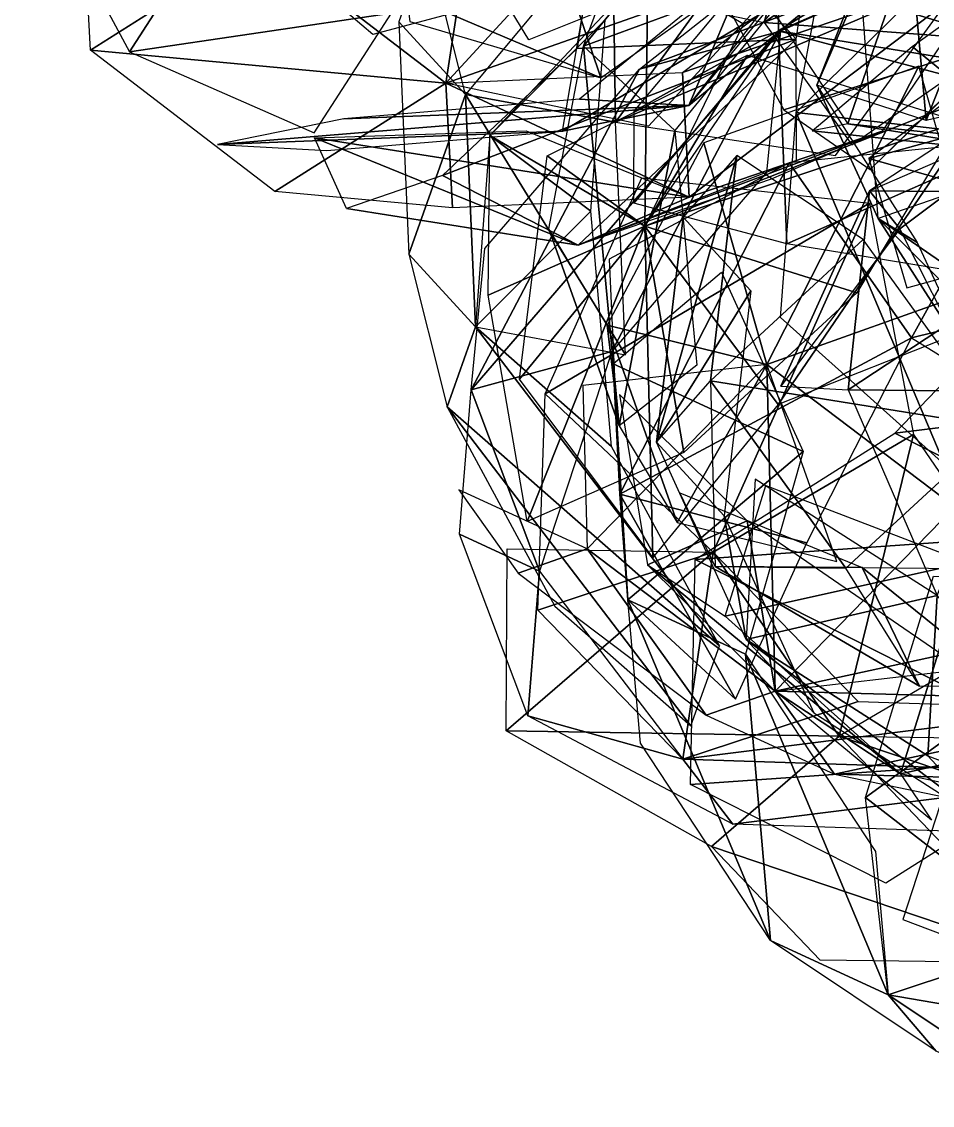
# Model space of a CAD drawing. Header units: metres. Extents: x -2197 to 1471, y -1399 to 1463.
# Drawn here: x -1975.5 to -1561.2, y 89.2 to 582.2 of the extents above; entities that cross this region are included whole.
import ezdxf

# ---------------------------------------------------------------- set-up
doc = ezdxf.new("R2010")
doc.units = ezdxf.units.M

msp = doc.modelspace()

# ---------------------------------------------------------------- linework, layer by layer
for points in [[(-1719.915, 571.1122, -5251.9185), (-1683.0496, 671.40967, -5265.8145), (-1618.7096, 695.0564, -5182.6704), (-1618.7095, 695.0565, -5182.6704)], [(-1719.915, 571.1122, -5251.9185), (-1618.7096, 695.0564, -5182.6704), (-1615.8108, 609.3734, -5117.388), (-1615.8107, 609.37354, -5117.388)], [(-1529.7422, 573.6614, -5270.6143), (-1595.1165, 693.5712, -5379.0005), (-1669.1251, 616.2857, -5366.298), (-1669.125, 616.2858, -5366.298)], [(-1529.7422, 573.6614, -5270.6143), (-1508.973, 667.22797, -5319.8647), (-1595.1165, 693.5712, -5379.0005), (-1595.1163, 693.57135, -5379.0005)], [(-1733.3193, 601.49176, -5468.2593), (-1637.6985, 581.79456, -5422.648), (-1609.5839, 684.8109, -5437.1006), (-1609.5837, 684.81104, -5437.1006)], [(-1637.6985, 581.79456, -5422.648), (-1501.6276, 676.67773, -5285.067), (-1609.5839, 684.8109, -5437.1006), (-1609.5837, 684.81104, -5437.1006)], [(-1926.5225, 568.46106, -5183.559), (-1856.1862, 677.3816, -5355.7095), (-1975.5148, 659.7167, -5213.2886), (-1975.5146, 659.7168, -5213.2886)], [(-1856.1862, 677.3816, -5355.7095), (-1926.5225, 568.46106, -5183.559), (-1807.1938, 586.126, -5325.98), (-1807.1937, 586.1261, -5325.98)], [(-1782.458, 554.2091, -5052.91), (-1768.8702, 643.03876, -4993.443), (-1668.2891, 678.44775, -5008.9785), (-1668.289, 678.4479, -5008.9785)], [(-1782.458, 554.2091, -5052.91), (-1668.2891, 678.44775, -5008.9785), (-1619.7142, 611.5021, -5078.0474), (-1619.7141, 611.5022, -5078.0474)], [(-1501.6276, 676.67773, -5285.067), (-1637.6985, 581.79456, -5422.648), (-1529.7422, 573.6614, -5270.6143), (-1529.7421, 573.6615, -5270.6143)], [(-1707.9067, 666.43823, -5432.078), (-1623.162, 574.25616, -5345.221), (-1608.3544, 670.65155, -5391.0503), (-1608.3542, 670.6517, -5391.0503)], [(-1705.2578, 536.444, -5414.139), (-1607.597, 671.23737, -5362.2437), (-1706.7341, 629.1162, -5359.1714), (-1706.734, 629.11633, -5359.1714)], [(-1705.2578, 536.444, -5414.139), (-1544.8506, 604.59753, -5419.1104), (-1607.597, 671.23737, -5362.2437), (-1607.5969, 671.2375, -5362.2437)], [(-1707.9067, 666.43823, -5432.078), (-1722.7144, 570.04285, -5386.2485), (-1623.162, 574.25616, -5345.221), (-1623.1619, 574.2563, -5345.221)], [(-1564.0315, 537.2617, -5028.219), (-1613.7742, 553.301, -5122.454), (-1574.2444, 653.47406, -5126.27), (-1574.2443, 653.4742, -5126.27)], [(-1593.6295, 599.6855, -5217.609), (-1574.2444, 653.47406, -5126.27), (-1613.7742, 553.301, -5122.454), (-1613.774, 553.30115, -5122.454)], [(-1564.0315, 537.2617, -5028.219), (-1574.2444, 653.47406, -5126.27), (-1524.5018, 637.4348, -5032.0356), (-1524.5017, 637.43494, -5032.0356)], [(-1623.1691, 540.92004, -5096.6357), (-1603.4465, 646.5419, -5104.8125), (-1524.5018, 637.43475, -5032.035), (-1524.5017, 637.4349, -5032.035)], [(-1815.7911, 576.39386, -5246.6343), (-1895.8254, 644.4488, -5270.6084), (-1755.9952, 592.4715, -5158.4434), (-1755.9951, 592.4716, -5158.4434)], [(-1782.458, 554.2091, -5052.91), (-1866.3986, 618.51135, -5032.151), (-1768.8702, 643.03876, -4993.443), (-1768.8701, 643.0389, -4993.443)], [(-1739.3523, 637.7775, -5435.943), (-1800.4259, 594.22723, -5358.5796), (-1711.9425, 556.7093, -5309.8477), (-1711.9424, 556.7094, -5309.8477)], [(-1739.3523, 637.7775, -5435.943), (-1711.9425, 556.7093, -5309.8477), (-1650.8688, 600.2596, -5387.211), (-1650.8687, 600.2597, -5387.211)], [(-1623.1691, 540.92004, -5096.6357), (-1524.5018, 637.43475, -5032.035), (-1544.2244, 531.8129, -5023.8584), (-1544.2242, 531.81305, -5023.8584)], [(-1524.5017, 637.43475, -5032.035), (-1469.273, 559.5872, -4982.022), (-1564.0315, 537.2617, -5028.219), (-1564.0314, 537.26184, -5028.219)], [(-1635.7228, 590.2199, -5545.7266), (-1599.5663, 535.7998, -5460.036), (-1565.8954, 633.33276, -5615.5635), (-1565.8953, 633.3329, -5615.5635)], [(-1631.2032, 578.09094, -5096.1655), (-1544.7993, 631.6924, -5131.8457), (-1533.0004, 551.9795, -5060.3027), (-1533.0002, 551.9796, -5060.3027)], [(-1631.2031, 578.09094, -5096.166), (-1631.0366, 620.0788, -5195.4067), (-1544.7993, 631.6924, -5131.8457), (-1544.7992, 631.6925, -5131.8457)], [(-1493.5825, 524.49255, -5444.182), (-1565.8954, 633.33276, -5615.5635), (-1599.5663, 535.7998, -5460.036), (-1599.5662, 535.7999, -5460.036)], [(-1485.998, 631.6619, -5235.345), (-1509.8491, 521.3139, -5337.707), (-1570.4058, 570.966, -5263.684), (-1570.4056, 570.9661, -5263.684)], [(-1565.8954, 633.33276, -5615.5635), (-1493.5825, 524.49255, -5444.182), (-1459.9116, 622.0255, -5599.71), (-1459.9115, 622.02563, -5599.71)], [(-1706.7343, 629.11615, -5359.1714), (-1773.5496, 549.1414, -5331.757), (-1705.2578, 536.444, -5414.139), (-1705.2577, 536.4441, -5414.139)], [(-1947.2968, 626.0479, -5102.9346), (-1866.3986, 618.51135, -5032.151), (-1944.2544, 569.2822, -5194.4775), (-1944.2543, 569.28235, -5194.4775)], [(-1774.3851, 622.6105, -5021.09), (-1645.3431, 613.881, -5101.684), (-1744.8113, 573.8809, -5112.5366), (-1744.8112, 573.88104, -5112.5366)], [(-1630.2566, 577.9228, -5076.673), (-1694.3486, 560.6004, -5161.549), (-1532.7645, 621.5977, -5090.8013), (-1532.7644, 621.59784, -5090.8013)], [(-1660.9487, 586.95294, -5260.5527), (-1532.7645, 621.5977, -5090.8013), (-1694.3486, 560.6004, -5161.549), (-1694.3485, 560.6005, -5161.549)], [(-1532.8337, 607.6586, -5141.1807), (-1674.8138, 559.12195, -5052.379), (-1588.9456, 624.2024, -5050.6846), (-1588.9454, 624.2025, -5050.6846)], [(-1468.0383, 551.4555, -5040.778), (-1631.2031, 578.09094, -5096.166), (-1532.7645, 621.5978, -5090.8013), (-1532.7644, 621.5979, -5090.8013)], [(-1782.458, 554.2091, -5052.9097), (-1944.2544, 569.2822, -5194.4775), (-1866.3986, 618.51135, -5032.151), (-1866.3984, 618.5115, -5032.151)], [(-1790.9749, 618.54193, -5251.186), (-1803.9047, 582.15814, -5150.5835), (-1773.5494, 549.1415, -5331.757), (-1773.5493, 549.1416, -5331.757)], [(-1696.883, 541.56067, -5228.7373), (-1631.0366, 620.0788, -5195.4067), (-1631.2031, 578.09094, -5096.166), (-1631.203, 578.09106, -5096.166)], [(-1782.458, 554.2091, -5052.91), (-1619.7142, 611.5021, -5078.0474), (-1690.2745, 534.7184, -5105.1987), (-1690.2744, 534.7185, -5105.1987)], [(-1636.6089, 587.2759, -5051.773), (-1729.3634, 532.458, -5053.5913), (-1715.69, 612.89886, -4983.2065), (-1715.6898, 612.899, -4983.2065)], [(-1671.8882, 544.117, -5143.992), (-1619.7142, 611.50214, -5078.047), (-1594.1278, 607.9116, -5182.661), (-1594.1277, 607.91174, -5182.661)], [(-1529.7422, 573.6614, -5270.6143), (-1669.1251, 616.2857, -5366.298), (-1628.7216, 542.17737, -5299.3115), (-1628.7214, 542.1775, -5299.3115)], [(-1691.9781, 489.1209, -5094.579), (-1762.482, 530.4403, -5248.598), (-1690.6692, 606.7, -5223.317), (-1690.6691, 606.70013, -5223.317)], [(-1710.039, 583.0641, -5326.651), (-1690.6692, 606.7, -5223.317), (-1762.482, 530.4403, -5248.598), (-1762.4819, 530.4404, -5248.598)], [(-1643.923, 610.7081, -5278.1826), (-1721.6833, 546.9135, -5239.5137), (-1671.8882, 544.117, -5143.9927), (-1671.8881, 544.1171, -5143.9927)], [(-1719.915, 571.1122, -5251.9185), (-1615.8108, 609.3734, -5117.388), (-1678.3591, 532.7717, -5160.186), (-1678.359, 532.77185, -5160.186)], [(-1691.9781, 489.1209, -5094.579), (-1690.6692, 606.7, -5223.317), (-1647.0953, 581.1632, -5128.128), (-1647.0952, 581.1633, -5128.128)], [(-1532.8337, 607.6586, -5141.1807), (-1671.7715, 502.35626, -5143.922), (-1674.8138, 559.12195, -5052.379), (-1674.8137, 559.1221, -5052.379)], [(-1643.923, 610.7081, -5278.1826), (-1671.8882, 544.117, -5143.9927), (-1594.1278, 607.9116, -5182.661), (-1594.1277, 607.91174, -5182.661)], [(-1532.8337, 607.6586, -5141.1807), (-1584.023, 532.3536, -5198.804), (-1671.7715, 502.35626, -5143.922), (-1671.7714, 502.35635, -5143.922)], [(-1705.2578, 536.444, -5414.139), (-1605.2083, 521.29065, -5451.1836), (-1544.8506, 604.59753, -5419.1104), (-1544.8505, 604.59766, -5419.1104)], [(-1585.8054, 492.72937, -5207.0747), (-1593.6295, 599.6855, -5217.609), (-1613.7742, 553.301, -5122.454), (-1613.774, 553.30115, -5122.454)], [(-1798.8542, 582.2726, -5251.499), (-1711.9425, 556.7093, -5309.8477), (-1800.4259, 594.22723, -5358.5796), (-1800.4258, 594.22736, -5358.5796)], [(-1636.6089, 587.2759, -5051.7734), (-1671.8881, 544.11707, -5143.992), (-1729.3634, 532.458, -5053.5913), (-1729.3633, 532.4581, -5053.5913)], [(-1842.3619, 531.6657, -5239.905), (-1807.1938, 586.126, -5325.98), (-1926.5225, 568.46106, -5183.559), (-1926.5223, 568.4612, -5183.559)], [(-1799.409, 476.37387, -5130.5527), (-1773.5494, 549.1415, -5331.757), (-1803.9047, 582.15814, -5150.5835), (-1803.9045, 582.15826, -5150.5835)], [(-1762.482, 530.4403, -5248.598), (-1716.6107, 495.98096, -5389.779), (-1710.0388, 583.0641, -5326.651), (-1710.0387, 583.0642, -5326.651)], [(-1590.0273, 519.92456, -5618.3613), (-1433.6533, 563.15625, -5554.501), (-1504.0162, 583.00934, -5633.663), (-1504.0161, 583.00946, -5633.663)], [(-1589.387, 514.92065, -5202.7637), (-1517.4067, 585.2254, -5164.1914), (-1529.7422, 573.6614, -5270.6143), (-1529.7421, 573.6615, -5270.6143)], [(-1630.2565, 577.9228, -5076.6733), (-1771.0325, 414.76202, -5073.8784), (-1694.3486, 560.6004, -5161.549), (-1694.3485, 560.6005, -5161.549)], [(-1771.0325, 414.76202, -5073.8784), (-1630.2565, 577.9228, -5076.6733), (-1706.9404, 432.0844, -4989.003), (-1706.9403, 432.0845, -4989.003)], [(-1636.5524, 513.6648, -4990.4004), (-1706.9404, 432.0844, -4989.003), (-1630.2565, 577.9228, -5076.6733), (-1630.2563, 577.9229, -5076.6733)], [(-1696.883, 541.56067, -5228.7373), (-1631.2031, 578.09094, -5096.166), (-1697.0496, 499.57285, -5129.4966), (-1697.0494, 499.57294, -5129.4966)], [(-1631.2031, 578.09094, -5096.166), (-1627.3154, 481.05997, -5049.458), (-1697.0496, 499.57285, -5129.4966), (-1697.0494, 499.57294, -5129.4966)], [(-1533.0004, 551.9795, -5060.3027), (-1691.9781, 489.12094, -5094.579), (-1631.2031, 578.09094, -5096.1655), (-1631.203, 578.09106, -5096.1655)], [(-1597.7776, 526.2198, -5339.405), (-1529.7422, 573.6614, -5270.6143), (-1637.6985, 581.79456, -5422.648), (-1637.6984, 581.7947, -5422.648)], [(-1468.0383, 551.4555, -5040.778), (-1627.3154, 481.05997, -5049.458), (-1631.2031, 578.09094, -5096.166), (-1631.203, 578.09106, -5096.166)], [(-1623.162, 574.25616, -5345.221), (-1722.7144, 570.04285, -5386.2485), (-1783.9788, 512.1606, -5319.107), (-1783.9786, 512.1607, -5319.107)], [(-1623.162, 574.25616, -5345.221), (-1783.9788, 512.1606, -5319.107), (-1722.2898, 480.6007, -5236.5835), (-1722.2897, 480.6008, -5236.5835)], [(-1623.162, 574.25616, -5345.221), (-1722.2898, 480.6007, -5236.5835), (-1622.8995, 518.9779, -5252.723), (-1622.8994, 518.978, -5252.723)], [(-1628.7217, 542.17737, -5299.3115), (-1589.387, 514.92065, -5202.7637), (-1529.7422, 573.6614, -5270.6143), (-1529.7421, 573.6615, -5270.6143)], [(-1944.2544, 569.2822, -5194.4775), (-1782.458, 554.2091, -5052.9097), (-1860.314, 504.98, -5215.2363), (-1860.3138, 504.9801, -5215.2363)], [(-1703.7141, 398.27634, -5268.205), (-1735.5852, 487.9895, -5318.6777), (-1719.915, 571.1122, -5251.9185), (-1719.9149, 571.1123, -5251.9185)], [(-1703.7141, 398.27634, -5268.205), (-1719.915, 571.1122, -5251.9185), (-1678.3593, 532.77167, -5160.186), (-1678.3591, 532.7718, -5160.186)], [(-1509.8492, 521.3139, -5337.7065), (-1615.833, 532.62115, -5353.5605), (-1570.4058, 570.966, -5263.684), (-1570.4056, 570.9661, -5263.684)], [(-1691.9781, 489.1209, -5094.579), (-1736.3545, 521.1532, -5187.404), (-1645.1982, 566.9144, -5152.6445), (-1645.1981, 566.91455, -5152.6445)], [(-1548.7074, 536.70764, -5115.3774), (-1691.9781, 489.1209, -5094.579), (-1645.1982, 566.9144, -5152.6445), (-1645.1981, 566.91455, -5152.6445)], [(-1590.0273, 519.92456, -5618.3613), (-1476.1779, 487.80157, -5490.2744), (-1433.6533, 563.15625, -5554.501), (-1433.6532, 563.1564, -5554.501)], [(-1671.7715, 502.35626, -5143.922), (-1782.4581, 554.20917, -5052.9097), (-1674.8137, 559.12195, -5052.379), (-1674.8136, 559.1221, -5052.379)], [(-1764.7366, 479.02002, -5160.1514), (-1694.3486, 560.6004, -5161.549), (-1771.0325, 414.76202, -5073.8784), (-1771.0323, 414.76212, -5073.8784)], [(-1567.2654, 561.9476, -5494.8076), (-1665.1346, 527.10315, -5466.185), (-1636.4854, 426.2356, -5491.0186), (-1636.4852, 426.2357, -5491.0186)], [(-1567.2654, 561.9476, -5494.8076), (-1636.4854, 426.2356, -5491.0186), (-1538.6161, 461.08002, -5519.6416), (-1538.616, 461.0801, -5519.6416)], [(-1463.6458, 504.10446, -5505.9814), (-1505.7214, 560.4981, -5424.365), (-1589.6969, 505.25955, -5385.5244), (-1589.6968, 505.25964, -5385.5244)], [(-1779.4158, 497.44348, -5144.4526), (-1860.314, 504.98, -5215.2363), (-1782.458, 554.2091, -5052.9097), (-1782.4579, 554.2092, -5052.9097)], [(-1671.7715, 502.35626, -5143.922), (-1779.4158, 497.44348, -5144.4526), (-1782.4581, 554.20917, -5052.9097), (-1782.458, 554.2093, -5052.9097)], [(-1568.0236, 481.75668, -5056.121), (-1585.8054, 492.72937, -5207.0747), (-1613.7742, 553.301, -5122.454), (-1613.774, 553.30115, -5122.454)], [(-1773.5494, 549.1415, -5331.757), (-1799.409, 476.37387, -5130.5527), (-1769.0538, 443.35718, -5311.726), (-1769.0537, 443.35727, -5311.726)], [(-1700.7622, 430.6597, -5394.1084), (-1705.2578, 536.444, -5414.139), (-1773.5496, 549.1414, -5331.757), (-1773.5494, 549.14154, -5331.757)], [(-1700.7622, 430.6597, -5394.1084), (-1773.5496, 549.1414, -5331.757), (-1769.0538, 443.35718, -5311.726), (-1769.0537, 443.35727, -5311.726)], [(-1533.0004, 551.9795, -5060.3027), (-1631.3363, 408.02298, -5057.736), (-1691.9781, 489.12094, -5094.579), (-1691.978, 489.12103, -5094.579)], [(-1533.0004, 551.9795, -5060.3027), (-1533.0826, 446.8717, -5036.552), (-1631.3363, 408.02298, -5057.736), (-1631.3362, 408.02307, -5057.736)], [(-1468.0383, 551.4555, -5040.778), (-1526.4741, 464.59836, -5015.2266), (-1627.3154, 481.05997, -5049.458), (-1627.3153, 481.06006, -5049.458)], [(-1671.8882, 544.11707, -5143.992), (-1886.4291, 526.39197, -5154.2324), (-1729.3634, 532.458, -5053.5913), (-1729.3633, 532.4581, -5053.5913)], [(-1886.4291, 526.39197, -5154.2324), (-1671.8882, 544.11707, -5143.992), (-1828.9537, 538.05096, -5244.6333), (-1828.9536, 538.0511, -5244.6333)], [(-1721.6833, 546.9135, -5239.5137), (-1828.9537, 538.05096, -5244.6333), (-1671.8882, 544.11707, -5143.992), (-1671.8881, 544.1172, -5143.992)], [(-1575.9805, 487.90195, -5280.062), (-1589.6969, 505.25955, -5385.5244), (-1502.0961, 543.28784, -5335.6074), (-1502.096, 543.28796, -5335.6074)], [(-1575.9805, 487.90192, -5280.062), (-1502.0961, 543.28784, -5335.6074), (-1546.4215, 429.46924, -5194.484), (-1546.4214, 429.46933, -5194.484)], [(-1555.6255, 380.7489, -5110.1704), (-1630.2155, 447.55734, -5149.9795), (-1623.1691, 540.92004, -5096.6357), (-1623.169, 540.92017, -5096.6357)], [(-1555.6255, 380.7489, -5110.1704), (-1623.1691, 540.92004, -5096.6357), (-1544.2244, 531.8129, -5023.8584), (-1544.2242, 531.81305, -5023.8584)], [(-1703.7141, 398.27634, -5268.205), (-1678.3593, 532.77167, -5160.186), (-1668.3464, 425.95325, -5170.252), (-1668.3463, 425.95334, -5170.252)], [(-1548.7074, 536.70764, -5115.3774), (-1595.4873, 458.91415, -5057.312), (-1691.9781, 489.1209, -5094.579), (-1691.978, 489.121, -5094.579)], [(-1599.5663, 535.7998, -5460.036), (-1615.833, 532.62115, -5353.5605), (-1509.8491, 521.3139, -5337.7065), (-1509.849, 521.314, -5337.7065)], [(-1599.5663, 535.7998, -5460.036), (-1509.8491, 521.3139, -5337.7065), (-1493.5825, 524.49255, -5444.182), (-1493.5824, 524.4927, -5444.182)], [(-1836.6339, 523.59546, -5058.7114), (-1729.3634, 532.458, -5053.5913), (-1886.4291, 526.39197, -5154.2324), (-1886.429, 526.3921, -5154.2324)], [(-1842.3439, 529.3561, -5119.923), (-1745.969, 532.4888, -5071.8213), (-1671.7715, 502.35626, -5143.922), (-1671.7714, 502.35635, -5143.922)], [(-1842.3439, 529.3561, -5119.923), (-1671.7715, 502.35626, -5143.922), (-1722.2898, 480.6007, -5236.584), (-1722.2897, 480.6008, -5236.584)], [(-1842.3439, 529.3561, -5119.923), (-1722.2898, 480.6007, -5236.584), (-1827.7094, 497.28754, -5221.7515), (-1827.7092, 497.28763, -5221.7515)], [(-1762.482, 530.4403, -5248.598), (-1769.0538, 443.35718, -5311.726), (-1716.6107, 495.98096, -5389.779), (-1716.6106, 495.98105, -5389.779)], [(-1691.9781, 489.1209, -5094.579), (-1763.291, 457.77243, -5169.0337), (-1762.482, 530.4403, -5248.598), (-1762.4819, 530.4404, -5248.598)], [(-1722.2898, 480.6007, -5236.584), (-1671.7715, 502.35626, -5143.922), (-1584.023, 532.3536, -5198.804), (-1584.0228, 532.3537, -5198.804)], [(-1722.2898, 480.6007, -5236.584), (-1584.023, 532.3536, -5198.804), (-1634.5413, 510.59802, -5291.4663), (-1634.5411, 510.5981, -5291.4663)], [(-1520.3671, 528.89636, -5401.3154), (-1626.2449, 518.0536, -5384.46), (-1570.6614, 438.34857, -5431.0366), (-1570.6613, 438.34866, -5431.0366)], [(-1570.6614, 438.34857, -5431.0366), (-1429.7327, 473.06317, -5384.5874), (-1520.3671, 528.89636, -5401.3154), (-1520.367, 528.8965, -5401.3154)], [(-1636.4854, 426.23557, -5491.0186), (-1665.1346, 527.10315, -5466.185), (-1709.1334, 444.06473, -5413.4546), (-1709.1333, 444.06482, -5413.4546)], [(-1691.9781, 489.12094, -5094.579), (-1749.0183, 419.53162, -5153.871), (-1736.3545, 521.1532, -5187.404), (-1736.3544, 521.1533, -5187.404)], [(-1703.375, 367.2548, -5343.1), (-1626.2449, 518.0536, -5384.46), (-1708.2665, 474.11523, -5330.1123), (-1708.2664, 474.11533, -5330.1123)], [(-1703.375, 367.2548, -5343.1), (-1570.6614, 438.34857, -5431.0366), (-1626.2449, 518.0536, -5384.46), (-1626.2448, 518.0537, -5384.46)], [(-1650.0535, 521.2602, -5380.384), (-1674.5905, 493.24692, -5279.265), (-1686.682, 390.8471, -5310.5674), (-1686.6819, 390.8472, -5310.5674)], [(-1650.0535, 521.2602, -5380.384), (-1686.682, 390.8471, -5310.5674), (-1662.145, 418.8604, -5411.686), (-1662.1449, 418.8605, -5411.686)], [(-1662.145, 418.86038, -5411.686), (-1592.5643, 483.07068, -5463.1387), (-1650.0535, 521.2602, -5380.384), (-1650.0533, 521.2603, -5380.384)], [(-1590.0273, 519.92456, -5618.3613), (-1572.8224, 461.08295, -5529.742), (-1476.1779, 487.80157, -5490.2744), (-1476.1777, 487.80167, -5490.2744)], [(-1722.2898, 480.6007, -5236.5835), (-1783.9788, 512.1606, -5319.107), (-1827.7094, 497.28754, -5221.7515), (-1827.7092, 497.28763, -5221.7515)], [(-1589.8252, 499.6762, -4889.5303), (-1737.3055, 412.9526, -4923.125), (-1693.3552, 511.15726, -4917.1255), (-1693.3551, 511.15735, -4917.1255)], [(-1575.9805, 487.90192, -5280.062), (-1630.1344, 416.44086, -5339.832), (-1589.6969, 505.25955, -5385.5244), (-1589.6968, 505.25964, -5385.5244)], [(-1630.1344, 416.44086, -5339.832), (-1599.521, 414.72662, -5443.1357), (-1589.6969, 505.25955, -5385.5244), (-1589.6968, 505.25964, -5385.5244)], [(-1463.6458, 504.10446, -5505.9814), (-1589.6969, 505.25955, -5385.5244), (-1599.521, 414.72662, -5443.1357), (-1599.5209, 414.7267, -5443.1357)], [(-1463.6458, 504.10446, -5505.9814), (-1599.521, 414.72662, -5443.1357), (-1521.6171, 414.01273, -5517.582), (-1521.617, 414.01282, -5517.582)], [(-1585.8054, 492.72937, -5207.0747), (-1417.1553, 376.3515, -5273.863), (-1547.231, 506.08478, -5306.8013), (-1547.2308, 506.08487, -5306.8013)], [(-1589.8252, 499.6762, -4889.5303), (-1660.9384, 340.77774, -4899.2373), (-1737.3055, 412.9526, -4923.125), (-1737.3054, 412.9527, -4923.125)], [(-1589.8252, 499.6762, -4889.5303), (-1569.7904, 394.3759, -4878.4746), (-1660.9384, 340.77774, -4899.2373), (-1660.9382, 340.77783, -4899.2373)], [(-1707.0986, 388.99216, -5381.1367), (-1716.6107, 495.98096, -5389.779), (-1769.0538, 443.35718, -5311.726), (-1769.0537, 443.35727, -5311.726)], [(-1643.726, 459.74957, -5181.6074), (-1686.682, 390.8471, -5310.5674), (-1674.5905, 493.24692, -5279.265), (-1674.5903, 493.247, -5279.265)], [(-1745.5287, 354.80435, -5142.693), (-1763.291, 457.77243, -5169.0337), (-1691.9781, 489.1209, -5094.579), (-1691.978, 489.121, -5094.579)], [(-1688.3765, 338.43365, -5117.028), (-1749.0183, 419.53162, -5153.871), (-1691.9781, 489.12094, -5094.579), (-1691.978, 489.12103, -5094.579)], [(-1745.5287, 354.80435, -5142.693), (-1691.9781, 489.1209, -5094.579), (-1674.2158, 386.15283, -5068.2383), (-1674.2157, 386.15292, -5068.2383)], [(-1688.3765, 338.43365, -5117.028), (-1691.9781, 489.12094, -5094.579), (-1631.3363, 408.02298, -5057.736), (-1631.3362, 408.02307, -5057.736)], [(-1691.9781, 489.1209, -5094.579), (-1595.4873, 458.91415, -5057.312), (-1674.2158, 386.15283, -5068.2383), (-1674.2157, 386.15292, -5068.2383)], [(-1540.0548, 421.18503, -5140.7417), (-1455.7297, 362.9961, -5174.1357), (-1585.8054, 492.72937, -5207.0747), (-1585.8053, 492.72946, -5207.0747)], [(-1568.0236, 481.75668, -5056.121), (-1540.0548, 421.18503, -5140.7417), (-1585.8054, 492.72937, -5207.0747), (-1585.8053, 492.72946, -5207.0747)], [(-1417.1553, 376.3515, -5273.863), (-1585.8054, 492.72937, -5207.0747), (-1455.7297, 362.9961, -5174.1357), (-1455.7296, 362.9962, -5174.1357)], [(-1709.1334, 444.06473, -5413.4546), (-1735.5852, 487.9895, -5318.6777), (-1703.7141, 398.27634, -5268.205), (-1703.714, 398.27643, -5268.205)], [(-1530.8677, 397.77313, -5486.1523), (-1592.5643, 483.07068, -5463.1387), (-1662.145, 418.86038, -5411.686), (-1662.1449, 418.86047, -5411.686)], [(-1781.9836, 406.9734, -5211.124), (-1769.0538, 443.35718, -5311.726), (-1799.409, 476.37387, -5130.5527), (-1799.4089, 476.37396, -5130.5527)], [(-1570.6614, 438.34857, -5431.0366), (-1480.027, 382.5154, -5414.3086), (-1429.7327, 473.06317, -5384.5874), (-1429.7325, 473.06326, -5384.5874)], [(-1619.8759, 386.60727, -5107.172), (-1706.4235, 426.5395, -5253.1675), (-1657.0664, 468.21045, -5166.917), (-1657.0663, 468.21054, -5166.917)], [(-1643.726, 459.74957, -5181.6074), (-1655.8175, 357.34976, -5212.9097), (-1686.682, 390.8471, -5310.5674), (-1686.6819, 390.8472, -5310.5674)], [(-1636.4854, 426.2356, -5491.019), (-1550.9852, 361.53583, -5480.2754), (-1538.6161, 461.08002, -5519.6416), (-1538.616, 461.0801, -5519.6416)], [(-1428.4304, 413.42545, -5033.506), (-1578.2377, 394.9439, -5012.5337), (-1517.262, 458.31003, -5074.811), (-1517.2618, 458.31012, -5074.811)], [(-1709.1334, 444.06473, -5413.4546), (-1703.7141, 398.27634, -5268.205), (-1677.2622, 354.35156, -5362.982), (-1677.2621, 354.35165, -5362.982)], [(-1636.4854, 426.23557, -5491.0186), (-1709.1334, 444.06473, -5413.4546), (-1677.2623, 354.35156, -5362.982), (-1677.2622, 354.35165, -5362.982)], [(-1781.9836, 406.9734, -5211.124), (-1658.0732, 298.24335, -5349.945), (-1769.0538, 443.35718, -5311.726), (-1769.0537, 443.35727, -5311.726)], [(-1707.0986, 388.99216, -5381.1367), (-1769.0538, 443.35718, -5311.726), (-1658.0732, 298.24335, -5349.945), (-1658.0731, 298.24344, -5349.945)], [(-1703.375, 367.2548, -5343.1), (-1618.3304, 345.14978, -5405.4746), (-1570.6614, 438.34857, -5431.0366), (-1570.6613, 438.34866, -5431.0366)], [(-1706.9403, 432.0844, -4989.003), (-1739.9507, 332.1372, -5012.082), (-1771.0325, 414.76202, -5073.8784), (-1771.0323, 414.76212, -5073.8784)], [(-1720.1145, 416.62766, -5423.746), (-1718.2434, 342.31995, -5345.7295), (-1636.4854, 426.2356, -5491.019), (-1636.4852, 426.2357, -5491.019)], [(-1632.7433, 277.62018, -5334.986), (-1636.4854, 426.2356, -5491.019), (-1718.2434, 342.31995, -5345.7295), (-1718.2433, 342.32004, -5345.7295)], [(-1619.8759, 386.60727, -5107.172), (-1699.7373, 319.18225, -5246.728), (-1706.4235, 426.5395, -5253.1675), (-1706.4233, 426.53958, -5253.1675)], [(-1703.3751, 367.25476, -5343.1), (-1706.4235, 426.5395, -5253.1675), (-1699.7373, 319.18225, -5246.728), (-1699.7372, 319.18234, -5246.728)], [(-1636.4854, 426.23557, -5491.0186), (-1677.2623, 354.35156, -5362.982), (-1604.6143, 336.5224, -5440.546), (-1604.6141, 336.5225, -5440.546)], [(-1636.4854, 426.2356, -5491.019), (-1632.7433, 277.62018, -5334.986), (-1550.9852, 361.53583, -5480.2754), (-1550.9851, 361.53592, -5480.2754)], [(-1776.2744, 349.04102, -5159.114), (-1771.0325, 414.76202, -5073.8784), (-1739.9507, 332.1372, -5012.082), (-1739.9506, 332.1373, -5012.082)], [(-1530.8677, 397.77313, -5486.1523), (-1662.145, 418.86038, -5411.686), (-1600.4484, 333.5628, -5434.7), (-1600.4482, 333.5629, -5434.7)], [(-1662.145, 418.86035, -5411.6865), (-1659.9084, 334.37534, -5344.8354), (-1600.4484, 333.5628, -5434.7), (-1600.4482, 333.5629, -5434.7)], [(-1599.521, 414.72662, -5443.1357), (-1558.9973, 321.09637, -5477.82), (-1521.6171, 414.01273, -5517.582), (-1521.617, 414.01282, -5517.582)], [(-1740.6497, 314.5094, -4966.823), (-1737.3055, 412.9526, -4923.125), (-1660.9384, 340.77774, -4899.2373), (-1660.9382, 340.77783, -4899.2373)], [(-1690.7379, 335.04492, -5264.624), (-1645.4387, 355.15826, -5408.7314), (-1703.4335, 412.583, -5338.369), (-1703.4333, 412.5831, -5338.369)], [(-1428.4304, 413.42545, -5033.506), (-1489.4062, 350.05933, -4971.2285), (-1578.2377, 394.9439, -5012.5337), (-1578.2375, 394.944, -5012.5337)], [(-1732.9581, 316.22458, -5179.932), (-1671.003, 261.85956, -5249.343), (-1781.9836, 406.9734, -5211.124), (-1781.9835, 406.97348, -5211.124)], [(-1658.0732, 298.24335, -5349.945), (-1781.9836, 406.9734, -5211.124), (-1671.003, 261.85956, -5249.343), (-1671.0029, 261.85965, -5249.343)], [(-1578.2377, 394.9439, -5012.5337), (-1489.4062, 350.05933, -4971.2285), (-1669.1002, 337.51035, -5020.0947), (-1669.1001, 337.51044, -5020.0947)], [(-1655.8175, 357.34976, -5212.9097), (-1645.8872, 301.17, -5354.2207), (-1686.682, 390.8471, -5310.568), (-1686.6819, 390.8472, -5310.568)], [(-1603.4893, 257.08694, -4935.393), (-1660.9384, 340.77774, -4899.2373), (-1569.7905, 394.3759, -4878.4746), (-1569.7904, 394.37598, -4878.4746)], [(-1603.4893, 257.08694, -4935.393), (-1569.7905, 394.3759, -4878.4746), (-1512.3413, 310.6851, -4914.631), (-1512.3412, 310.68518, -4914.631)], [(-1619.8759, 386.60727, -5107.172), (-1646.2479, 294.50278, -5156.4976), (-1699.7373, 319.18225, -5246.728), (-1699.7372, 319.18234, -5246.728)], [(-1545.5907, 336.07748, -5032.319), (-1655.439, 311.74213, -5165.5146), (-1636.8748, 371.1735, -5077.5654), (-1636.8746, 371.17358, -5077.5654)], [(-1645.8872, 301.17, -5354.2207), (-1558.9974, 321.0964, -5477.82), (-1641.7476, 374.02185, -5433.5127), (-1641.7474, 374.02194, -5433.5127)], [(-1776.6788, 369.19104, -5259.271), (-1749.614, 331.3624, -5162.0693), (-1718.2434, 342.31995, -5345.7295), (-1718.2433, 342.32004, -5345.7295)], [(-1703.3751, 367.2548, -5343.1), (-1650.7705, 273.94156, -5331.388), (-1618.3304, 345.14978, -5405.4746), (-1618.3303, 345.14987, -5405.4746)], [(-1703.375, 367.25476, -5343.1), (-1699.7373, 319.18225, -5246.728), (-1650.7705, 273.94156, -5331.388), (-1650.7704, 273.94165, -5331.388)], [(-1593.0886, 333.90982, -5183.7925), (-1659.9084, 334.37534, -5344.8354), (-1676.0232, 367.8, -5243.668), (-1676.0231, 367.80008, -5243.668)], [(-1549.1141, 287.22815, -5402.259), (-1550.9852, 361.53583, -5480.2754), (-1632.7433, 277.62018, -5334.986), (-1632.7432, 277.62027, -5334.986)], [(-1690.7379, 335.04492, -5264.624), (-1632.7433, 277.62018, -5334.986), (-1645.4387, 355.15826, -5408.7314), (-1645.4386, 355.15836, -5408.7314)], [(-1655.8175, 357.34976, -5212.9097), (-1615.0227, 267.67267, -5256.563), (-1645.8872, 301.17, -5354.2207), (-1645.8871, 301.1701, -5354.2207)], [(-1556.6547, 294.09622, -5409.4897), (-1645.4387, 355.15826, -5408.7314), (-1632.7433, 277.62018, -5334.986), (-1632.7432, 277.62027, -5334.986)], [(-1776.2744, 349.04102, -5159.114), (-1739.9507, 332.1372, -5012.082), (-1745.1926, 266.41617, -5097.3174), (-1745.1925, 266.41626, -5097.3174)], [(-1491.4374, 247.74118, -4937.485), (-1669.1002, 337.51035, -5020.0947), (-1489.4062, 350.05933, -4971.2285), (-1489.4061, 350.05942, -4971.2285)], [(-1755.114, 259.55112, -5021.4385), (-1754.6477, 342.3007, -4952.4165), (-1660.9384, 340.77774, -4899.2373), (-1660.9382, 340.77783, -4899.2373)], [(-1755.114, 259.55112, -5021.4385), (-1660.9384, 340.77774, -4899.2373), (-1603.4893, 257.08694, -4935.393), (-1603.4891, 257.08704, -4935.393)], [(-1664.1139, 266.66263, -5151.3257), (-1718.2434, 342.31995, -5345.7295), (-1749.614, 331.3624, -5162.0693), (-1749.6139, 331.3625, -5162.0693)], [(-1660.9384, 340.77774, -4899.2373), (-1674.6405, 246.65207, -5018.3013), (-1740.6497, 314.5094, -4966.823), (-1740.6495, 314.5095, -4966.823)], [(-1718.2434, 342.31995, -5345.7295), (-1664.1139, 266.66263, -5151.3257), (-1632.7433, 277.62018, -5334.986), (-1632.7432, 277.62027, -5334.986)], [(-1660.9384, 340.77774, -4899.2373), (-1594.9292, 272.9204, -4950.7153), (-1674.6405, 246.65207, -5018.3013), (-1674.6404, 246.65218, -5018.3013)], [(-1669.1002, 337.51035, -5020.0947), (-1491.4374, 247.74118, -4937.485), (-1671.1313, 235.19218, -4986.351), (-1671.1312, 235.19229, -4986.351)], [(-1545.5907, 336.07748, -5032.319), (-1575.6284, 239.9155, -5174.6235), (-1655.439, 311.74213, -5165.5146), (-1655.4388, 311.74222, -5165.5146)], [(-1545.5907, 336.07748, -5032.319), (-1507.7384, 254.95557, -5092.304), (-1575.6284, 239.9155, -5174.6235), (-1575.6283, 239.9156, -5174.6235)], [(-1739.9507, 332.13718, -5012.082), (-1674.6405, 246.6521, -5018.3013), (-1745.1926, 266.41617, -5097.3174), (-1745.1925, 266.41626, -5097.3174)], [(-1575.6284, 239.9155, -5174.6235), (-1632.7433, 277.62018, -5334.986), (-1690.7379, 335.04492, -5264.624), (-1690.7378, 335.045, -5264.624)], [(-1575.6284, 239.9155, -5174.6235), (-1690.7379, 335.04492, -5264.624), (-1655.439, 311.74213, -5165.514), (-1655.4388, 311.74222, -5165.514)], [(-1593.0886, 333.90982, -5183.7925), (-1567.0144, 279.82755, -5347.4854), (-1659.9084, 334.37534, -5344.8354), (-1659.9083, 334.37543, -5344.8354)], [(-1659.9084, 334.37534, -5344.8354), (-1567.0144, 279.82755, -5347.4854), (-1600.4484, 333.5628, -5434.7), (-1600.4482, 333.5629, -5434.7)], [(-1593.0886, 333.90982, -5183.7925), (-1525.7174, 279.53986, -5247.9556), (-1567.0144, 279.82755, -5347.4854), (-1567.0143, 279.82764, -5347.4854)], [(-1593.0885, 333.90982, -5183.793), (-1487.4763, 332.77576, -5162.426), (-1525.7174, 279.53986, -5247.9556), (-1525.7173, 279.53995, -5247.9556)], [(-1457.1354, 326.8393, -5125.7925), (-1591.5264, 229.2833, -5178.9136), (-1560.5786, 329.8861, -5155.825), (-1560.5785, 329.8862, -5155.825)], [(-1457.1354, 326.8393, -5125.7925), (-1507.2098, 164.06056, -5163.1504), (-1591.5264, 229.2833, -5178.9136), (-1591.5262, 229.2834, -5178.9136)], [(-1645.8872, 301.17, -5354.2207), (-1563.137, 248.24455, -5398.528), (-1558.9974, 321.0964, -5477.82), (-1558.9973, 321.0965, -5477.82)], [(-1463.4965, 210.28635, -5382.9478), (-1558.9973, 321.0964, -5477.82), (-1563.137, 248.24455, -5398.528), (-1563.1368, 248.24466, -5398.528)], [(-1646.2479, 294.50278, -5156.4976), (-1634.7466, 164.07457, -5327.6797), (-1699.7373, 319.18225, -5246.728), (-1699.7372, 319.18234, -5246.728)], [(-1693.9866, 253.96814, -5332.319), (-1699.7373, 319.18225, -5246.728), (-1634.7466, 164.07457, -5327.6797), (-1634.7465, 164.07468, -5327.6797)], [(-1532.2725, 214.74721, -5300.87), (-1563.137, 248.24455, -5398.528), (-1645.8872, 301.17, -5354.2207), (-1645.8871, 301.1701, -5354.2207)], [(-1532.2725, 214.74721, -5300.87), (-1645.8872, 301.17, -5354.2207), (-1615.0227, 267.67267, -5256.563), (-1615.0226, 267.67276, -5256.563)], [(-1587.0078, 204.6092, -5151.8584), (-1581.2571, 139.3951, -5237.449), (-1646.2479, 294.50278, -5156.4976), (-1646.2478, 294.50287, -5156.4976)], [(-1634.7466, 164.07457, -5327.6797), (-1646.2479, 294.50278, -5156.4976), (-1581.2571, 139.3951, -5237.449), (-1581.257, 139.3952, -5237.449)], [(-1556.6547, 294.09622, -5409.4897), (-1632.7433, 277.62018, -5334.986), (-1453.5012, 272.7436, -5386.792), (-1453.5011, 272.74368, -5386.792)], [(-1605.6785, 239.79153, -5237.784), (-1632.7433, 277.62018, -5334.986), (-1664.1139, 266.66263, -5151.3257), (-1664.1138, 266.66272, -5151.3257)], [(-1605.6785, 239.79153, -5237.784), (-1453.5012, 272.7436, -5386.792), (-1632.7433, 277.62018, -5334.986), (-1632.7432, 277.62027, -5334.986)], [(-1575.6284, 239.9155, -5174.6235), (-1561.6017, 218.82697, -5279.3623), (-1632.7433, 277.62018, -5334.986), (-1632.7432, 277.62027, -5334.986)], [(-1594.9292, 272.9204, -4950.7153), (-1492.5713, 269.5776, -4984.2344), (-1674.6405, 246.6521, -5018.3013), (-1674.6404, 246.6522, -5018.3013)], [(-1453.5012, 272.7436, -5386.792), (-1605.6785, 239.79153, -5237.784), (-1426.4364, 234.91495, -5289.59), (-1426.4363, 234.91505, -5289.59)], [(-1674.6405, 246.6521, -5018.3013), (-1651.9939, 217.04094, -5119.406), (-1745.1926, 266.41617, -5097.3174), (-1745.1925, 266.41626, -5097.3174)], [(-1469.9247, 239.96645, -5085.3384), (-1674.6405, 246.6521, -5018.3013), (-1492.5713, 269.5776, -4984.2344), (-1492.5712, 269.5777, -4984.2344)], [(-1549.6587, 164.32759, -5232.3633), (-1542.935, 271.1022, -5094.6895), (-1574.6283, 173.62933, -5127.9517), (-1574.6282, 173.62944, -5127.9517)], [(-1755.114, 259.55112, -5021.4385), (-1603.4893, 257.08694, -4935.393), (-1661.693, 206.88614, -5010.918), (-1661.6929, 206.88625, -5010.918)], [(-1603.4893, 257.08694, -4935.3936), (-1504.6426, 153.80391, -5096.667), (-1661.693, 206.88614, -5010.918), (-1661.6929, 206.88625, -5010.918)], [(-1495.862, 255.64624, -4940.506), (-1446.4388, 204.00471, -5021.1426), (-1603.4893, 257.08694, -4935.3936), (-1603.4891, 257.08704, -4935.3936)], [(-1504.6426, 153.80391, -5096.667), (-1603.4893, 257.08694, -4935.3936), (-1446.4388, 204.00471, -5021.1426), (-1446.4387, 204.00482, -5021.1426)], [(-1507.7385, 254.95557, -5092.304), (-1470.8855, 217.50026, -5186.3823), (-1575.6284, 239.9155, -5174.6235), (-1575.6283, 239.9156, -5174.6235)], [(-1674.6405, 246.6521, -5018.3013), (-1469.9247, 239.96645, -5085.3384), (-1651.9939, 217.04094, -5119.406), (-1651.9938, 217.04105, -5119.406)], [(-1582.2999, 190.3076, -4945.046), (-1671.1313, 235.19218, -4986.351), (-1491.4374, 247.74118, -4937.485), (-1491.4373, 247.74129, -4937.485)], [(-1549.636, 213.69812, -5152.9243), (-1651.9939, 217.04094, -5119.406), (-1469.9247, 239.96645, -5085.3384), (-1469.9246, 239.96655, -5085.3384)], [(-1502.525, 218.4389, -5215.086), (-1426.4364, 234.91495, -5289.59), (-1605.6785, 239.79153, -5237.784), (-1605.6783, 239.79164, -5237.784)], [(-1581.2572, 139.3951, -5237.449), (-1591.5264, 229.2833, -5178.9136), (-1507.2098, 164.06056, -5163.1504), (-1507.2097, 164.06067, -5163.1504)], [(-1612.2697, 155.24461, -5091.5547), (-1661.693, 206.88614, -5010.918), (-1504.6426, 153.80391, -5096.667), (-1504.6425, 153.80402, -5096.667)], [(-1559.4062, 113.830154, -5386.085), (-1634.7466, 164.07457, -5327.6797), (-1581.2572, 139.3951, -5237.449), (-1581.2571, 139.3952, -5237.449)], [(-1431.8695, 113.81615, -5221.5557), (-1581.2572, 139.3951, -5237.4497), (-1507.2098, 164.06056, -5163.1504), (-1507.2097, 164.06067, -5163.1504)], [(-1431.8695, 113.81615, -5221.5557), (-1505.9169, 89.15068, -5295.8545), (-1581.2572, 139.3951, -5237.4497), (-1581.2571, 139.3952, -5237.4497)], [(-1559.4062, 113.830154, -5386.085), (-1581.2572, 139.3951, -5237.449), (-1505.9169, 89.15068, -5295.8545), (-1505.9167, 89.15078, -5295.8545)]]:
    msp.add_3dface(points)

doc.saveas('drawing.dxf')
